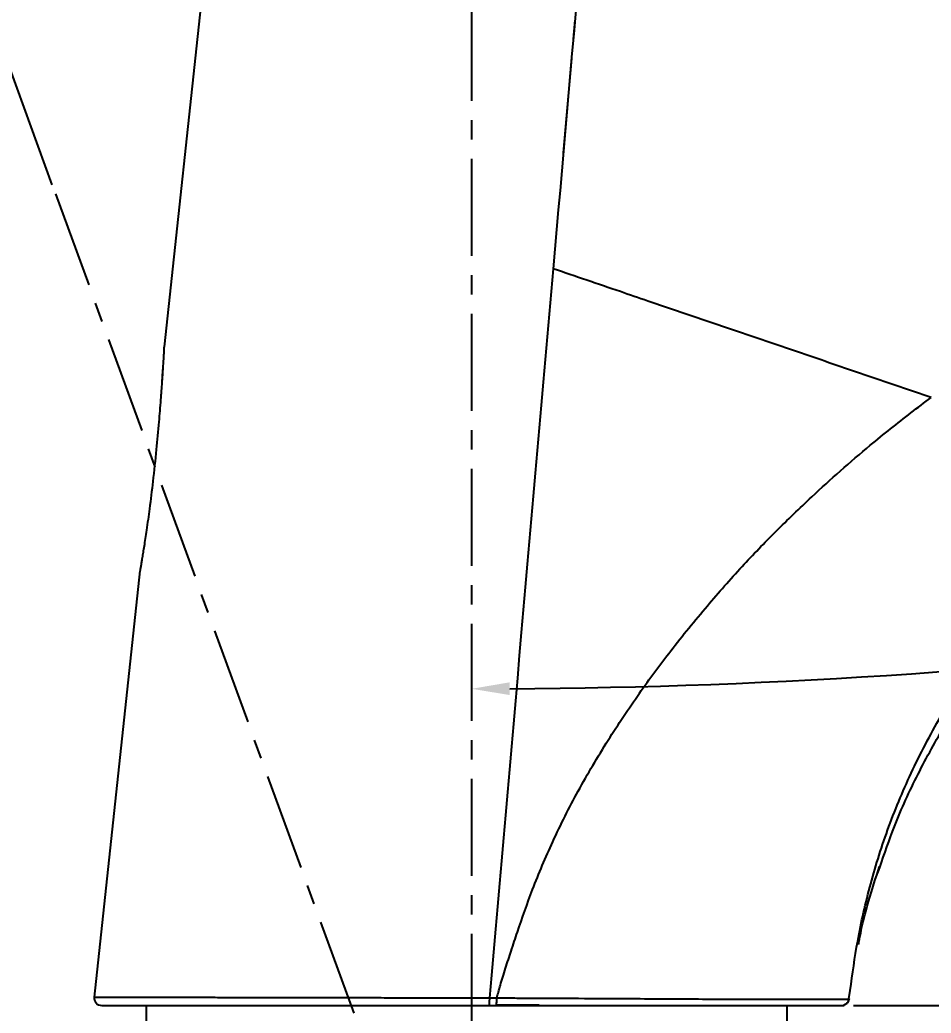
# Model space of a CAD drawing. Header units: millimetres. Extents: x 1261 to 1854, y -639 to -219.
# Drawn here: x 1374.3 to 1434, y -484.9 to -419.8 of the extents above; entities that cross this region are included whole.
import ezdxf

# ---------------------------------------------------------------- set-up
doc = ezdxf.new("R2010")
doc.units = ezdxf.units.MM
doc.header["$LTSCALE"] = 0.1
doc.linetypes.add('CENTERX2', pattern=[101.6, 63.5, -12.7, 12.7, -12.7])
doc.layers.get('0').update_dxf_attribs({"lineweight": 13})
doc.layers.add('CENTER', color=1, linetype='CENTERX2')
doc.layers.add('DIM', color=3, linetype='Continuous', lineweight=9)
doc.styles.get("Standard").update_dxf_attribs({"font": 'arial.ttf'})
doc.dimstyles.new('ISO-25', dxfattribs={"dimtxt": 2.5, "dimasz": 2.5, "dimexe": 1.25, "dimexo": 0.625, "dimtad": 1, "dimtxsty": 'Standard', "dimcen": 2.5, "dimadec": 0, "dimazin": 0, "dimtfac": 1, "dimtmove": 0, "dimatfit": 3, "dimfxl": 0, "dimarcsym": 0})

# ---------------------------------------------------------------- blocks, each defined once
blk = doc.blocks.new('*D19')
at = {"layer": 'Defpoints', "color": 0}
for p in [(1508.832, -433.412), (1403.894, -484.426), (1508.832, -501.382)]:
    blk.add_point(p, dxfattribs=at)
at = {"layer": 'DIM', "color": 3, "linetype": 'ByBlock', "lineweight": -2}
for p, q in [((1508.832, -434.037), (1508.832, -502.632)), ((1403.894, -485.051), (1403.894, -502.632)), ((1406.394, -501.382), (1506.332, -501.382))]:
    blk.add_line(p, q, dxfattribs=at)
at = {"layer": 'DIM', "color": 3}
for points in [[(1406.394, -500.965), (1406.394, -501.799), (1403.894, -501.382)], [(1506.332, -500.965), (1506.332, -501.799), (1508.832, -501.382)]]:
    blk.add_solid(points, dxfattribs=at)
at = {"layer": 'DIM', "color": 3, "insert": (1456.363, -497.752), "char_height": 5, "attachment_point": 5}
blk.add_mtext('104,9', dxfattribs=at)
blk = doc.blocks.new('*D20')
at = {"layer": 'Defpoints', "color": 0}
for p in [(1403.894, -484.426), (1522.502, -484.426), (1522.502, -515.941)]:
    blk.add_point(p, dxfattribs=at)
at = {"layer": 'DIM', "color": 3, "linetype": 'ByBlock', "lineweight": -2}
for p, q in [((1403.894, -485.051), (1403.894, -517.191)), ((1522.502, -485.051), (1522.502, -517.191)), ((1406.394, -515.941), (1520.002, -515.941))]:
    blk.add_line(p, q, dxfattribs=at)
at = {"layer": 'DIM', "color": 3}
for points in [[(1406.394, -515.524), (1406.394, -516.358), (1403.894, -515.941)], [(1520.002, -515.524), (1520.002, -516.358), (1522.502, -515.941)]]:
    blk.add_solid(points, dxfattribs=at)
at = {"layer": 'DIM', "color": 3, "insert": (1463.198, -512.311), "char_height": 5, "attachment_point": 5}
blk.add_mtext('118,6', dxfattribs=at)
blk = doc.blocks.new('*D22')
at = {"layer": 'Defpoints', "color": 0}
for p in [(1488.861, -365.385), (1563.411, -365.385), (1428.318, -484.426)]:
    blk.add_point(p, dxfattribs=at)
at = {"layer": 'DIM', "color": 3, "linetype": 'ByBlock', "lineweight": -2}
for p, q in [((1489.486, -365.385), (1564.661, -365.385)), ((1563.411, -481.926), (1563.411, -367.885)), ((1428.943, -484.426), (1564.661, -484.426))]:
    blk.add_line(p, q, dxfattribs=at)
at = {"layer": 'DIM', "color": 3}
for points in [[(1562.994, -367.885), (1563.828, -367.885), (1563.411, -365.385)], [(1562.994, -481.926), (1563.828, -481.926), (1563.411, -484.426)]]:
    blk.add_solid(points, dxfattribs=at)
at = {"layer": 'DIM', "color": 3, "insert": (1560.233, -424.905), "char_height": 5, "attachment_point": 5, "rotation": 90}
blk.add_mtext('119', dxfattribs=at)
blk = doc.blocks.new('*D24')
at = {"layer": 'Defpoints', "color": 0}
for p in [(1403.894, -367.966), (1504.018, -415.445), (1440.663, -462.057), (1522.502, -484.426), (1403.894, -510.787)]:
    blk.add_point(p, dxfattribs=at)
at = {"layer": 'DIM', "color": 3, "linetype": 'ByBlock', "lineweight": -2}
blk.add_arc((1403.894, -41.776), 421.886, 270.33952, 284.66051, dxfattribs=at)
at = {"layer": 'DIM', "color": 3}
for points in [[(1510.563, -449.524), (1510.776, -450.33), (1513.086, -449.287)], [(1406.395, -464.072), (1406.392, -463.238), (1403.894, -463.663)]]:
    blk.add_solid(points, dxfattribs=at)
at = {"layer": 'DIM', "color": 3, "insert": (1458.546, -456.903), "char_height": 5, "attachment_point": 5, "rotation": 7.50002}
blk.add_mtext('15°', dxfattribs=at)
blk = doc.blocks.new('*D26')
at = {"layer": 'Defpoints', "color": 0}
for p in [(1403.894, -367.966), (1389.84, -385.919), (1376.617, -431.218), (1399.449, -493.949), (1403.894, -510.787)]:
    blk.add_point(p, dxfattribs=at)
at = {"layer": 'DIM', "color": 3, "linetype": 'ByBlock', "lineweight": -2}
blk.add_line((1376.403, -430.63), (1362.061, -391.227), dxfattribs=at)
blk.add_arc((1403.894, -506.16), 121.059, 91.18324, 108.81676, dxfattribs=at)
at = {"layer": 'DIM', "color": 3}
for points in [[(1401.389, -384.71), (1401.398, -385.543), (1403.894, -385.1)], [(1364.985, -391.963), (1364.708, -391.178), (1362.489, -392.401)]]:
    blk.add_solid(points, dxfattribs=at)
at = {"layer": 'DIM', "color": 3, "insert": (1382.32, -383.81), "char_height": 5, "attachment_point": 5, "rotation": 10}
blk.add_mtext('20°', dxfattribs=at)

msp = doc.modelspace()

# ---------------------------------------------------------------- linework, layer by layer
at = {"color": 7, "linetype": 'Continuous', "lineweight": 25}
for p, q in [((1388.909, -393.041), (1383.728, -441.252)), ((1388.909, -393.041), (1383.728, -441.252)), ((1382.151, -455.924), (1379.147, -483.873)), ((1382.151, -455.924), (1379.147, -483.873)), ((1430.528, -475.734), (1430.652, -475.386)), ((1430.528, -475.734), (1430.652, -475.386)), ((1428.631, -483.994), (1428.717, -483.436)), ((1428.631, -483.994), (1428.717, -483.436)), ((1382.587, -485.426), (1382.587, -484.426)), ((1405.527, -484.392), (1408.317, -484.392)), ((1405.527, -484.392), (1408.317, -484.392)), ((1424.587, -485.426), (1424.587, -484.426)), ((1428.147, -484.426), (1428.146, -484.426)), ((1428.147, -484.426), (1428.146, -484.426)), ((1428.303, -484.392), (1428.303, -484.392)), ((1428.303, -484.392), (1428.303, -484.392))]:
    msp.add_line(p, q, dxfattribs=at)
at = {"color": 8, "linetype": 'Continuous', "lineweight": 25}
msp.add_line((1428.643, -483.988), (1428.643, -483.988), dxfattribs=at)
msp.add_line((1428.643, -483.988), (1428.643, -483.988), dxfattribs=at)
at = {"color": 7, "linetype": 'Continuous', "lineweight": 25, "flags": 128}
for points in [[(1379.644, -484.426), (1379.732, -484.426), (1379.996, -484.426), (1380.433, -484.426), (1381.041, -484.426), (1381.814, -484.426), (1382.748, -484.426), (1383.836, -484.426), (1385.069, -484.426), (1386.438, -484.426), (1387.934, -484.426), (1389.545, -484.426), (1391.259, -484.426), (1393.065, -484.426), (1394.948, -484.426), (1396.895, -484.426), (1398.891, -484.426), (1400.923, -484.426), (1402.974, -484.426), (1405.03, -484.426)], [(1379.644, -484.426), (1379.732, -484.426), (1379.996, -484.426), (1380.433, -484.426), (1381.041, -484.426), (1381.814, -484.426), (1382.748, -484.426), (1383.836, -484.426), (1385.069, -484.426), (1386.438, -484.426), (1387.934, -484.426), (1389.545, -484.426), (1391.259, -484.426), (1393.065, -484.426), (1394.948, -484.426), (1396.895, -484.426), (1398.891, -484.426), (1400.923, -484.426), (1402.974, -484.426), (1405.03, -484.426)], [(1405.059, -483.927), (1405.12, -483.927), (1405.181, -483.927), (1405.242, -483.927), (1405.303, -483.927), (1405.364, -483.927), (1405.425, -483.927), (1405.486, -483.927), (1405.547, -483.927)], [(1405.059, -483.927), (1405.12, -483.927), (1405.181, -483.927), (1405.242, -483.927), (1405.303, -483.927), (1405.364, -483.927), (1405.425, -483.927), (1405.486, -483.927), (1405.547, -483.927)]]:
    msp.add_lwpolyline(points, dxfattribs=at)
at = {"color": 7, "linetype": 'Continuous', "lineweight": 25}
msp.add_arc((1379.644, -483.926), 0.5, 172.92585, 269.99632, dxfattribs=at)
for points in [[(1412.827, -395.139), (1411.636, -408.754), (1410.441, -422.416), (1409.241, -436.126)], [(1412.827, -395.139), (1411.636, -408.754), (1410.441, -422.416), (1409.241, -436.126)], [(1409.241, -436.126), (1407.853, -451.996), (1406.459, -467.93), (1405.059, -483.926)], [(1409.241, -436.126), (1407.853, -451.996), (1406.459, -467.93), (1405.059, -483.926)], [(1428.136, -484.426), (1428.143, -484.426), (1428.147, -484.426), (1428.147, -484.426)], [(1428.136, -484.426), (1428.143, -484.426), (1428.147, -484.426), (1428.147, -484.426)]]:
    msp.add_open_spline(points, degree=3, dxfattribs=at)
for points, knots in [([(1434.024, -444.564), (1432.648, -444.096), (1429.898, -443.16), (1425.773, -441.754), (1421.989, -440.465), (1418.547, -439.292), (1415.881, -438.386), (1412.779, -437.331), (1410.71, -436.626), (1409.241, -436.126)], [0, 0, 0, 0, 0.1666553, 0.3333063, 0.4999601, 0.6249739, 0.749992, 0.8225426, 1, 1, 1, 1]), ([(1434.024, -444.564), (1432.648, -444.096), (1429.898, -443.16), (1425.773, -441.754), (1421.989, -440.465), (1418.547, -439.292), (1415.881, -438.386), (1412.779, -437.331), (1410.71, -436.626), (1409.241, -436.126)], [0, 0, 0, 0, 0.1666553, 0.3333063, 0.4999601, 0.6249739, 0.749992, 0.8225426, 1, 1, 1, 1]), ([(1383.728, -441.252), (1383.728, -441.253), (1383.728, -441.255), (1383.727, -441.27), (1383.726, -441.295), (1383.724, -441.33), (1383.721, -441.375), (1383.718, -441.43), (1383.715, -441.494), (1383.705, -441.668), (1383.684, -442.044), (1383.651, -442.581), (1383.618, -443.106), (1383.586, -443.588), (1383.548, -444.129), (1383.485, -444.989), (1383.382, -446.272), (1383.217, -448.063), (1383.013, -449.975), (1382.793, -451.747), (1382.619, -452.995), (1382.499, -453.805), (1382.422, -454.298), (1382.355, -454.722), (1382.297, -455.071), (1382.249, -455.357), (1382.214, -455.562), (1382.189, -455.706), (1382.172, -455.804), (1382.16, -455.873), (1382.152, -455.916), (1382.151, -455.921), (1382.151, -455.924)], [0, 0, 0, 0, 0.006518, 0.013063, 0.019684, 0.026429, 0.033344, 0.04047, 0.047846, 0.055508, 0.094057, 0.139744, 0.167447, 0.197192, 0.231411, 0.267576, 0.353489, 0.45926, 0.580371, 0.685375, 0.769708, 0.804753, 0.837497, 0.865658, 0.891817, 0.914273, 0.935224, 0.949058, 0.96227, 0.975033, 0.987541, 1, 1, 1, 1]), ([(1383.728, -441.252), (1383.728, -441.253), (1383.728, -441.255), (1383.727, -441.27), (1383.726, -441.295), (1383.724, -441.33), (1383.721, -441.375), (1383.718, -441.43), (1383.715, -441.494), (1383.705, -441.668), (1383.684, -442.044), (1383.651, -442.581), (1383.618, -443.106), (1383.586, -443.588), (1383.548, -444.129), (1383.485, -444.989), (1383.382, -446.272), (1383.217, -448.063), (1383.013, -449.975), (1382.793, -451.747), (1382.619, -452.995), (1382.499, -453.805), (1382.422, -454.298), (1382.355, -454.722), (1382.297, -455.071), (1382.249, -455.357), (1382.214, -455.562), (1382.189, -455.706), (1382.172, -455.804), (1382.16, -455.873), (1382.152, -455.916), (1382.151, -455.921), (1382.151, -455.924)], [0, 0, 0, 0, 0.006518, 0.013063, 0.019684, 0.026429, 0.033344, 0.04047, 0.047846, 0.055508, 0.094057, 0.139744, 0.167447, 0.197192, 0.231411, 0.267576, 0.353489, 0.45926, 0.580371, 0.685375, 0.769708, 0.804753, 0.837497, 0.865658, 0.891817, 0.914273, 0.935224, 0.949058, 0.96227, 0.975033, 0.987541, 1, 1, 1, 1]), ([(1383.728, -441.252), (1383.727, -441.268), (1383.725, -441.304), (1383.71, -441.583), (1383.684, -442.041), (1383.643, -442.72), (1383.584, -443.628), (1383.535, -444.325), (1383.504, -444.718), (1383.504, -444.719)], [0, 0, 0, 0, 0.098009, 0.206726, 0.3487435, 0.5216517, 0.736214, 0.9993607, 1, 1, 1, 1]), ([(1383.728, -441.252), (1383.727, -441.268), (1383.725, -441.304), (1383.71, -441.583), (1383.684, -442.041), (1383.643, -442.72), (1383.584, -443.628), (1383.535, -444.325), (1383.504, -444.718), (1383.504, -444.719)], [0, 0, 0, 0, 0.098009, 0.206726, 0.3487435, 0.5216517, 0.736214, 0.9993607, 1, 1, 1, 1]), ([(1405.547, -483.927), (1405.582, -483.799), (1405.658, -483.521), (1405.789, -483.069), (1405.945, -482.55), (1406.119, -481.992), (1406.302, -481.42), (1406.559, -480.628), (1407.066, -479.088), (1407.919, -476.679), (1409.225, -473.579), (1410.871, -470.303), (1412.791, -467.063), (1414.826, -463.998), (1417.004, -461.062), (1419.254, -458.294), (1421.555, -455.687), (1423.468, -453.71), (1425.009, -452.197), (1426.413, -450.867), (1428.083, -449.354), (1429.81, -447.876), (1431.358, -446.614), (1432.687, -445.569), (1433.581, -444.897), (1434.024, -444.564)], [0, 0, 0, 0, 0.007998, 0.0174933, 0.0284463, 0.0408131, 0.0528814, 0.0648066, 0.0912124, 0.1510126, 0.2195059, 0.294709, 0.3728292, 0.4474346, 0.5174352, 0.5941875, 0.6635177, 0.7280944, 0.7608819, 0.7944108, 0.8453313, 0.8974695, 0.9322, 0.9664228, 1, 1, 1, 1]), ([(1405.547, -483.927), (1405.582, -483.799), (1405.658, -483.521), (1405.789, -483.069), (1405.945, -482.55), (1406.119, -481.992), (1406.302, -481.42), (1406.559, -480.628), (1407.066, -479.088), (1407.919, -476.679), (1409.225, -473.579), (1410.871, -470.303), (1412.791, -467.063), (1414.826, -463.998), (1417.004, -461.062), (1419.254, -458.294), (1421.555, -455.687), (1423.468, -453.71), (1425.009, -452.197), (1426.413, -450.867), (1428.083, -449.354), (1429.81, -447.876), (1431.358, -446.614), (1432.687, -445.569), (1433.581, -444.897), (1434.024, -444.564)], [0, 0, 0, 0, 0.007998, 0.0174933, 0.0284463, 0.0408131, 0.0528814, 0.0648066, 0.0912124, 0.1510126, 0.2195059, 0.294709, 0.3728292, 0.4474346, 0.5174352, 0.5941875, 0.6635177, 0.7280944, 0.7608819, 0.7944108, 0.8453313, 0.8974695, 0.9322, 0.9664228, 1, 1, 1, 1]), ([(1430.652, -475.386), (1430.96, -474.482), (1431.672, -472.39), (1433.126, -469.25), (1434.927, -465.967), (1437.311, -462.319), (1440.386, -458.38), (1444.274, -454.292), (1447.521, -451.293), (1449.545, -449.772), (1450.056, -449.388)], [0, 0, 0, 0, 0.086974, 0.201308, 0.314776, 0.427967, 0.598103, 0.769334, 0.94174, 1, 1, 1, 1]), ([(1430.652, -475.386), (1430.96, -474.482), (1431.672, -472.39), (1433.126, -469.25), (1434.927, -465.967), (1437.311, -462.319), (1440.386, -458.38), (1444.274, -454.292), (1447.521, -451.293), (1449.545, -449.772), (1450.056, -449.388)], [0, 0, 0, 0, 0.086974, 0.201308, 0.314776, 0.427967, 0.598103, 0.769334, 0.94174, 1, 1, 1, 1]), ([(1428.717, -483.436), (1428.867, -482.359), (1429.189, -480.043), (1430.005, -476.46), (1431.197, -472.675), (1432.785, -468.908), (1434.757, -465.176), (1437.114, -461.508), (1439.808, -457.921), (1441.865, -455.682), (1442.901, -454.554)], [0, 0, 0, 0, 0.106848, 0.229841, 0.351345, 0.474391, 0.60091, 0.73106, 0.864456, 1, 1, 1, 1]), ([(1428.717, -483.436), (1428.867, -482.359), (1429.189, -480.043), (1430.005, -476.46), (1431.197, -472.675), (1432.785, -468.908), (1434.757, -465.176), (1437.114, -461.508), (1439.808, -457.921), (1441.865, -455.682), (1442.901, -454.554)], [0, 0, 0, 0, 0.106848, 0.229841, 0.351345, 0.474391, 0.60091, 0.73106, 0.864456, 1, 1, 1, 1]), ([(1429.267, -480.436), (1429.294, -480.275), (1429.586, -478.528), (1430.142, -476.841), (1430.647, -475.309)], [0, 0, 0, 0, 0.092304, 1, 1, 1, 1]), ([(1429.267, -480.436), (1429.294, -480.275), (1429.586, -478.528), (1430.142, -476.841), (1430.647, -475.309)], [0, 0, 0, 0, 0.092304, 1, 1, 1, 1]), ([(1379.147, -483.873), (1379.148, -483.873), (1379.15, -483.873), (1379.168, -483.873), (1379.195, -483.873), (1379.235, -483.873), (1379.286, -483.873), (1379.35, -483.874), (1379.426, -483.874), (1379.516, -483.874), (1379.619, -483.874), (1379.736, -483.875), (1379.867, -483.875), (1380.013, -483.875), (1380.173, -483.876), (1380.349, -483.876), (1380.54, -483.877), (1380.748, -483.877), (1380.972, -483.878), (1381.213, -483.878), (1381.47, -483.879), (1381.745, -483.879), (1382.037, -483.88), (1382.347, -483.881), (1382.675, -483.881), (1383.02, -483.882), (1383.384, -483.883), (1383.766, -483.884), (1384.166, -483.885), (1384.585, -483.885), (1385.022, -483.886), (1385.478, -483.887), (1385.953, -483.888), (1386.446, -483.889), (1386.959, -483.89), (1387.49, -483.891), (1388.041, -483.893), (1388.609, -483.894), (1389.196, -483.895), (1389.801, -483.896), (1390.424, -483.897), (1391.065, -483.899), (1391.723, -483.9), (1392.398, -483.901), (1393.089, -483.903), (1393.796, -483.904), (1394.519, -483.905), (1395.258, -483.907), (1396.011, -483.908), (1396.778, -483.91), (1397.559, -483.911), (1398.353, -483.913), (1399.158, -483.915), (1399.975, -483.916), (1400.802, -483.918), (1401.639, -483.919), (1402.484, -483.921), (1403.337, -483.923), (1404.197, -483.925), (1404.771, -483.926), (1405.059, -483.926)], [0, 0, 0, 0, 0.012786, 0.025729, 0.038829, 0.052085, 0.065497, 0.079066, 0.092792, 0.106674, 0.120712, 0.134907, 0.149257, 0.163763, 0.178425, 0.193243, 0.208216, 0.223345, 0.238631, 0.254072, 0.26967, 0.285426, 0.301338, 0.317408, 0.333635, 0.350018, 0.366559, 0.383256, 0.400109, 0.417118, 0.434282, 0.451602, 0.469077, 0.486708, 0.504495, 0.522438, 0.540538, 0.558795, 0.577209, 0.595781, 0.614509, 0.633394, 0.652435, 0.671632, 0.690984, 0.710491, 0.730153, 0.74997, 0.769943, 0.790072, 0.810359, 0.830802, 0.851404, 0.872162, 0.893078, 0.914151, 0.935379, 0.956764, 0.978304, 1, 1, 1, 1]), ([(1379.147, -483.873), (1379.148, -483.873), (1379.15, -483.873), (1379.168, -483.873), (1379.195, -483.873), (1379.235, -483.873), (1379.286, -483.873), (1379.35, -483.874), (1379.426, -483.874), (1379.516, -483.874), (1379.619, -483.874), (1379.736, -483.875), (1379.867, -483.875), (1380.013, -483.875), (1380.173, -483.876), (1380.349, -483.876), (1380.54, -483.877), (1380.748, -483.877), (1380.972, -483.878), (1381.213, -483.878), (1381.47, -483.879), (1381.745, -483.879), (1382.037, -483.88), (1382.347, -483.881), (1382.675, -483.881), (1383.02, -483.882), (1383.384, -483.883), (1383.766, -483.884), (1384.166, -483.885), (1384.585, -483.885), (1385.022, -483.886), (1385.478, -483.887), (1385.953, -483.888), (1386.446, -483.889), (1386.959, -483.89), (1387.49, -483.891), (1388.041, -483.893), (1388.609, -483.894), (1389.196, -483.895), (1389.801, -483.896), (1390.424, -483.897), (1391.065, -483.899), (1391.723, -483.9), (1392.398, -483.901), (1393.089, -483.903), (1393.796, -483.904), (1394.519, -483.905), (1395.258, -483.907), (1396.011, -483.908), (1396.778, -483.91), (1397.559, -483.911), (1398.353, -483.913), (1399.158, -483.915), (1399.975, -483.916), (1400.802, -483.918), (1401.639, -483.919), (1402.484, -483.921), (1403.337, -483.923), (1404.197, -483.925), (1404.771, -483.926), (1405.059, -483.926)], [0, 0, 0, 0, 0.012786, 0.025729, 0.038829, 0.052085, 0.065497, 0.079066, 0.092792, 0.106674, 0.120712, 0.134907, 0.149257, 0.163763, 0.178425, 0.193243, 0.208216, 0.223345, 0.238631, 0.254072, 0.26967, 0.285426, 0.301338, 0.317408, 0.333635, 0.350018, 0.366559, 0.383256, 0.400109, 0.417118, 0.434282, 0.451602, 0.469077, 0.486708, 0.504495, 0.522438, 0.540538, 0.558795, 0.577209, 0.595781, 0.614509, 0.633394, 0.652435, 0.671632, 0.690984, 0.710491, 0.730153, 0.74997, 0.769943, 0.790072, 0.810359, 0.830802, 0.851404, 0.872162, 0.893078, 0.914151, 0.935379, 0.956764, 0.978304, 1, 1, 1, 1]), ([(1405.059, -483.926), (1405.059, -484.057), (1405.056, -484.187), (1405.045, -484.372), (1405.038, -484.426), (1405.03, -484.426)], [0, 0, 0, 0, 0.5, 0.5, 1, 1, 1, 1]), ([(1405.059, -483.926), (1405.059, -484.057), (1405.056, -484.187), (1405.045, -484.372), (1405.038, -484.426), (1405.03, -484.426)], [0, 0, 0, 0, 0.5, 0.5, 1, 1, 1, 1]), ([(1405.03, -484.426), (1405.05, -484.426), (1405.091, -484.426), (1405.171, -484.426), (1405.272, -484.426), (1405.373, -484.426), (1405.454, -484.426), (1405.495, -484.426), (1405.516, -484.426)], [0, 0, 0, 0, 0.124855, 0.248955, 0.497037, 0.746976, 0.87307, 1, 1, 1, 1]), ([(1405.03, -484.426), (1405.05, -484.426), (1405.091, -484.426), (1405.171, -484.426), (1405.272, -484.426), (1405.373, -484.426), (1405.454, -484.426), (1405.495, -484.426), (1405.516, -484.426)], [0, 0, 0, 0, 0.124855, 0.248955, 0.497037, 0.746976, 0.87307, 1, 1, 1, 1]), ([(1405.516, -484.426), (1405.524, -484.426), (1405.532, -484.372), (1405.543, -484.188), (1405.547, -484.058), (1405.547, -483.927)], [0, 0, 0, 0, 0.5, 0.5, 1, 1, 1, 1]), ([(1405.516, -484.426), (1405.524, -484.426), (1405.532, -484.372), (1405.543, -484.188), (1405.547, -484.058), (1405.547, -483.927)], [0, 0, 0, 0, 0.5, 0.5, 1, 1, 1, 1]), ([(1405.516, -484.426), (1405.679, -484.426), (1406.006, -484.426), (1406.496, -484.426), (1406.985, -484.426), (1407.472, -484.426), (1407.959, -484.426), (1408.444, -484.426), (1408.927, -484.426), (1409.408, -484.426), (1409.971, -484.426), (1410.845, -484.426), (1411.971, -484.426), (1413.123, -484.426), (1415.165, -484.426), (1417.38, -484.426), (1419.747, -484.426), (1421.392, -484.426), (1422.886, -484.426), (1424.217, -484.426), (1425.371, -484.426), (1426.337, -484.426), (1426.992, -484.426), (1427.395, -484.426), (1427.634, -484.426), (1427.832, -484.426), (1427.979, -484.426), (1428.071, -484.426), (1428.118, -484.426), (1428.13, -484.426), (1428.136, -484.426)], [0, 0, 0, 0, 0.013892, 0.027785, 0.041679, 0.055573, 0.069467, 0.083361, 0.097254, 0.111146, 0.125038, 0.146234, 0.187554, 0.22471, 0.250074, 0.374996, 0.437497, 0.499977, 0.562468, 0.624969, 0.687461, 0.749936, 0.812416, 0.848078, 0.87494, 0.901621, 0.93748, 0.962751, 0.983591, 1, 1, 1, 1]), ([(1405.516, -484.426), (1405.679, -484.426), (1406.006, -484.426), (1406.496, -484.426), (1406.985, -484.426), (1407.472, -484.426), (1407.959, -484.426), (1408.444, -484.426), (1408.927, -484.426), (1409.408, -484.426), (1409.971, -484.426), (1410.845, -484.426), (1411.971, -484.426), (1413.123, -484.426), (1415.165, -484.426), (1417.38, -484.426), (1419.747, -484.426), (1421.392, -484.426), (1422.886, -484.426), (1424.217, -484.426), (1425.371, -484.426), (1426.337, -484.426), (1426.992, -484.426), (1427.395, -484.426), (1427.634, -484.426), (1427.832, -484.426), (1427.979, -484.426), (1428.071, -484.426), (1428.118, -484.426), (1428.13, -484.426), (1428.136, -484.426), (1428.136, -484.426), (1428.136, -484.426), (1428.136, -484.426), (1428.196, -484.426), (1428.257, -484.426), (1428.318, -484.426)], [0, 0, 0, 0, 0.013892, 0.027785, 0.041679, 0.055573, 0.069467, 0.083361, 0.097254, 0.111146, 0.125038, 0.146234, 0.187554, 0.22471, 0.250074, 0.374996, 0.437497, 0.499977, 0.562468, 0.624969, 0.687461, 0.749936, 0.812416, 0.848078, 0.87494, 0.901621, 0.93748, 0.962751, 0.983591, 1, 1, 1, 1, 1, 1, 1.177801, 1.177801, 1.177801, 1.177801]), ([(1405.547, -483.927), (1405.722, -483.928), (1406.074, -483.93), (1406.603, -483.933), (1407.136, -483.936), (1407.672, -483.938), (1408.211, -483.941), (1408.753, -483.944), (1410.195, -483.951), (1412.3, -483.964), (1415.712, -483.979), (1419.17, -484.005), (1422.036, -484.009), (1423.879, -484.018), (1425.093, -484.021), (1426.118, -484.021), (1426.811, -484.019), (1427.267, -484.017), (1427.56, -484.017), (1427.82, -484.015), (1428.048, -484.013), (1428.24, -484.011), (1428.397, -484.007), (1428.515, -484.003), (1428.598, -483.998), (1428.62, -483.995), (1428.631, -483.994)], [0, 0, 0, 0, 0.01458, 0.029298, 0.044149, 0.059127, 0.074228, 0.089446, 0.104775, 0.196423, 0.270242, 0.410559, 0.529324, 0.589783, 0.648896, 0.706583, 0.762797, 0.788055, 0.813621, 0.839482, 0.865624, 0.892031, 0.918688, 0.94558, 0.972689, 1, 1, 1, 1]), ([(1405.547, -483.927), (1405.722, -483.928), (1406.074, -483.93), (1406.603, -483.933), (1407.136, -483.936), (1407.672, -483.938), (1408.211, -483.941), (1408.753, -483.944), (1410.195, -483.951), (1412.3, -483.964), (1415.712, -483.979), (1419.17, -484.005), (1422.036, -484.009), (1423.879, -484.018), (1425.093, -484.021), (1426.118, -484.021), (1426.811, -484.019), (1427.267, -484.017), (1427.56, -484.017), (1427.82, -484.015), (1428.048, -484.013), (1428.24, -484.011), (1428.397, -484.007), (1428.515, -484.003), (1428.598, -483.998), (1428.62, -483.995), (1428.631, -483.994)], [0, 0, 0, 0, 0.01458, 0.029298, 0.044149, 0.059127, 0.074228, 0.089446, 0.104775, 0.196423, 0.270242, 0.410559, 0.529324, 0.589783, 0.648896, 0.706583, 0.762797, 0.788055, 0.813621, 0.839482, 0.865624, 0.892031, 0.918688, 0.94558, 0.972689, 1, 1, 1, 1]), ([(1428.643, -483.988), (1428.63, -484.045), (1428.604, -484.164), (1428.484, -484.305), (1428.379, -484.385), (1428.318, -484.396), (1428.318, -484.396)], [0, 0, 0, 0, 0.317786, 0.657849, 0.998201, 1, 1, 1, 1]), ([(1428.479, -484.3), (1428.479, -484.3), (1428.441, -484.349), (1428.379, -484.385), (1428.318, -484.396), (1428.318, -484.396)], [0, 0, 0, 0, 0.007471, 0.994781, 1, 1, 1, 1]), ([(1428.524, -484.242), (1428.53, -484.239), (1428.544, -484.231), (1428.547, -484.217), (1428.549, -484.21)], [0, 0, 0, 0, 0.458018, 1, 1, 1, 1]), ([(1428.524, -484.242), (1428.53, -484.239), (1428.544, -484.231), (1428.547, -484.217), (1428.549, -484.21)], [0, 0, 0, 0, 0.458018, 1, 1, 1, 1]), ([(1428.643, -483.988), (1428.633, -484.046), (1428.618, -484.129), (1428.565, -484.192), (1428.549, -484.21)], [0, 0, 0, 0, 0.711368, 1, 1, 1, 1]), ([(1428.631, -483.994), (1428.635, -483.993), (1428.641, -483.991), (1428.642, -483.989), (1428.642, -483.989)], [0, 0, 0, 0, 0.575189, 1, 1, 1, 1]), ([(1428.631, -483.994), (1428.635, -483.993), (1428.641, -483.991), (1428.642, -483.989), (1428.642, -483.989)], [0, 0, 0, 0, 0.575189, 1, 1, 1, 1])]:
    msp.add_open_spline(points, degree=3, knots=knots, dxfattribs=at)
at = {"color": 8, "linetype": 'Continuous', "lineweight": 25}
msp.add_open_spline([(1428.605, -484.077), (1428.597, -484.105), (1428.574, -484.193), (1428.469, -484.306), (1428.366, -484.386), (1428.305, -484.397), (1428.304, -484.397)], degree=3, knots=[0, 0, 0, 0, 0.187738, 0.592346, 0.996783, 1, 1, 1, 1], dxfattribs=at)
msp.add_open_spline([(1428.605, -484.077), (1428.597, -484.105), (1428.574, -484.193), (1428.469, -484.306), (1428.366, -484.386), (1428.305, -484.397), (1428.304, -484.397)], degree=3, knots=[0, 0, 0, 0, 0.187738, 0.592346, 0.996783, 1, 1, 1, 1], dxfattribs=at)
at = {"layer": 'CENTER'}
for p, q in [((1415.76, -361.619), (1409.907, -428.514)), ((1403.894, -367.966), (1403.894, -510.787)), ((1376.617, -431.218), (1399.449, -493.949))]:
    msp.add_line(p, q, dxfattribs=at)

# ---------------------------------------------------------------- dimensions: what is measured, and where the dimension line sits
at = {"layer": 'DIM', "color": 7}
dim = msp.add_linear_dim(base=(1563.411, -365.385), p1=(1428.318, -484.426), p2=(1488.861, -365.385), angle=90, dimstyle='ISO-25', override={"dimtxt": 5, "dimdec": 1, "dimcen": 5, "dimclrd": 3, "dimclre": 3, "dimclrt": 3, "dimtdec": 1, "dimfxl": 1.25, "dimtfill": 1, "dimarcsym": 1}, dxfattribs=at)
dim.commit()
dim.dimension.update_dxf_attribs({"geometry": '*D22', "text_midpoint": (1560.233, -424.905)})
for base, line2, picture, middle in [((1389.84, -385.919), ((1376.617, -431.218), (1399.449, -493.949)), '*D26', (1382.32, -383.81)), ((1440.663, -462.057), ((1522.502, -484.426), (1504.018, -415.445)), '*D24', (1458.546, -456.903))]:
    dim = msp.add_angular_dim_2l(base=base, line1=((1403.894, -367.966), (1403.894, -510.787)), line2=line2, dimstyle='ISO-25', override={"dimtxt": 5, "dimdec": 1, "dimcen": 5, "dimclrd": 3, "dimclre": 3, "dimclrt": 3, "dimtdec": 1, "dimfxl": 1.25, "dimtfill": 1, "dimarcsym": 1}, dxfattribs=at)
    dim.commit()
    dim.dimension.update_dxf_attribs({"geometry": picture, "text_midpoint": middle})
for base, p2, picture, middle in [((1508.832, -501.382), (1508.832, -433.412), '*D19', (1456.363, -497.752)), ((1522.502, -515.941), (1522.502, -484.426), '*D20', (1463.198, -512.311))]:
    dim = msp.add_linear_dim(base=base, p1=(1403.894, -484.426), p2=p2, dimstyle='ISO-25', override={"dimtxt": 5, "dimdec": 1, "dimcen": 5, "dimclrd": 3, "dimclre": 3, "dimclrt": 3, "dimtdec": 1, "dimfxl": 1.25, "dimtfill": 1, "dimarcsym": 1}, dxfattribs=at)
    dim.commit()
    dim.dimension.update_dxf_attribs({"geometry": picture, "text_midpoint": middle})

doc.saveas('drawing.dxf')
